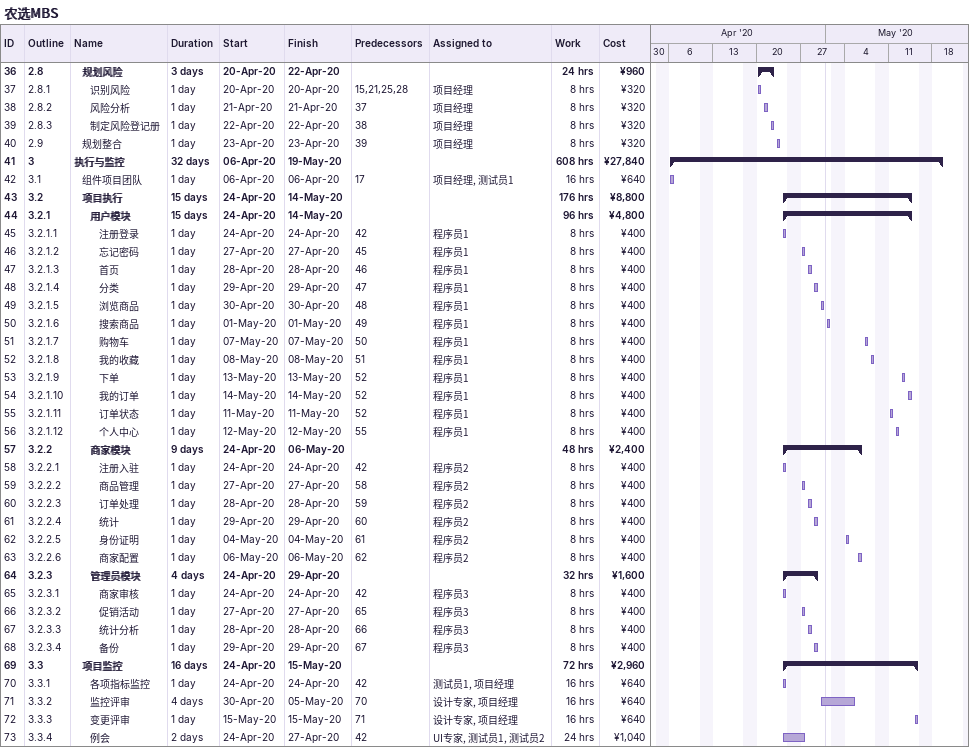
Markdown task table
农选MBS

| ID | WBS | Task | Duration | Start | Finish | Predecessors | Resources | Work (h) | Cost (¥) |
|---|---|---|---|---|---|---|---|---|---|
| 36 | 2.8 | **规划风险** | 3d | 2020-04-20 | 2020-04-22 |  |  | 24 | 960 |
| 37 | 2.8.1 | 识别风险 | 1d | 2020-04-20 | 2020-04-20 | 15, 21, 25, 28 | 项目经理 | 8 | 320 |
| 38 | 2.8.2 | 风险分析 | 1d | 2020-04-21 | 2020-04-21 | 37 | 项目经理 | 8 | 320 |
| 39 | 2.8.3 | 制定风险登记册 | 1d | 2020-04-22 | 2020-04-22 | 38 | 项目经理 | 8 | 320 |
| 40 | 2.9 | 规划整合 | 1d | 2020-04-23 | 2020-04-23 | 39 | 项目经理 | 8 | 320 |
| 41 | 3 | **执行与监控** | 32d | 2020-04-06 | 2020-05-19 |  |  | 608 | 27840 |
| 42 | 3.1 | 组件项目团队 | 1d | 2020-04-06 | 2020-04-06 | 17 | 项目经理, 测试员1 | 16 | 640 |
| 43 | 3.2 | **项目执行** | 15d | 2020-04-24 | 2020-05-14 |  |  | 176 | 8800 |
| 44 | 3.2.1 | **用户模块** | 15d | 2020-04-24 | 2020-05-14 |  |  | 96 | 4800 |
| 45 | 3.2.1.1 | 注册登录 | 1d | 2020-04-24 | 2020-04-24 | 42 | 程序员1 | 8 | 400 |
| 46 | 3.2.1.2 | 忘记密码 | 1d | 2020-04-27 | 2020-04-27 | 45 | 程序员1 | 8 | 400 |
| 47 | 3.2.1.3 | 首页 | 1d | 2020-04-28 | 2020-04-28 | 46 | 程序员1 | 8 | 400 |
| 48 | 3.2.1.4 | 分类 | 1d | 2020-04-29 | 2020-04-29 | 47 | 程序员1 | 8 | 400 |
| 49 | 3.2.1.5 | 浏览商品 | 1d | 2020-04-30 | 2020-04-30 | 48 | 程序员1 | 8 | 400 |
| 50 | 3.2.1.6 | 搜索商品 | 1d | 2020-05-01 | 2020-05-01 | 49 | 程序员1 | 8 | 400 |
| 51 | 3.2.1.7 | 购物车 | 1d | 2020-05-07 | 2020-05-07 | 50 | 程序员1 | 8 | 400 |
| 52 | 3.2.1.8 | 我的收藏 | 1d | 2020-05-08 | 2020-05-08 | 51 | 程序员1 | 8 | 400 |
| 53 | 3.2.1.9 | 下单 | 1d | 2020-05-13 | 2020-05-13 | 52 | 程序员1 | 8 | 400 |
| 54 | 3.2.1.10 | 我的订单 | 1d | 2020-05-14 | 2020-05-14 | 52 | 程序员1 | 8 | 400 |
| 55 | 3.2.1.11 | 订单状态 | 1d | 2020-05-11 | 2020-05-11 | 52 | 程序员1 | 8 | 400 |
| 56 | 3.2.1.12 | 个人中心 | 1d | 2020-05-12 | 2020-05-12 | 55 | 程序员1 | 8 | 400 |
| 57 | 3.2.2 | **商家模块** | 9d | 2020-04-24 | 2020-05-06 |  |  | 48 | 2400 |
| 58 | 3.2.2.1 | 注册入驻 | 1d | 2020-04-24 | 2020-04-24 | 42 | 程序员2 | 8 | 400 |
| 59 | 3.2.2.2 | 商品管理 | 1d | 2020-04-27 | 2020-04-27 | 58 | 程序员2 | 8 | 400 |
| 60 | 3.2.2.3 | 订单处理 | 1d | 2020-04-28 | 2020-04-28 | 59 | 程序员2 | 8 | 400 |
| 61 | 3.2.2.4 | 统计 | 1d | 2020-04-29 | 2020-04-29 | 60 | 程序员2 | 8 | 400 |
| 62 | 3.2.2.5 | 身份证明 | 1d | 2020-05-04 | 2020-05-04 | 61 | 程序员2 | 8 | 400 |
| 63 | 3.2.2.6 | 商家配置 | 1d | 2020-05-06 | 2020-05-06 | 62 | 程序员2 | 8 | 400 |
| 64 | 3.2.3 | **管理员模块** | 4d | 2020-04-24 | 2020-04-29 |  |  | 32 | 1600 |
| 65 | 3.2.3.1 | 商家审核 | 1d | 2020-04-24 | 2020-04-24 | 42 | 程序员3 | 8 | 400 |
| 66 | 3.2.3.2 | 促销活动 | 1d | 2020-04-27 | 2020-04-27 | 65 | 程序员3 | 8 | 400 |
| 67 | 3.2.3.3 | 统计分析 | 1d | 2020-04-28 | 2020-04-28 | 66 | 程序员3 | 8 | 400 |
| 68 | 3.2.3.4 | 备份 | 1d | 2020-04-29 | 2020-04-29 | 67 | 程序员3 | 8 | 400 |
| 69 | 3.3 | **项目监控** | 16d | 2020-04-24 | 2020-05-15 |  |  | 72 | 2960 |
| 70 | 3.3.1 | 各项指标监控 | 1d | 2020-04-24 | 2020-04-24 | 42 | 测试员1, 项目经理 | 16 | 640 |
| 71 | 3.3.2 | 监控评审 | 4d | 2020-04-30 | 2020-05-05 | 70 | 设计专家, 项目经理 | 16 | 640 |
| 72 | 3.3.3 | 变更评审 | 1d | 2020-05-15 | 2020-05-15 | 71 | 设计专家, 项目经理 | 16 | 640 |
| 73 | 3.3.4 | 例会 | 2d | 2020-04-24 | 2020-04-27 | 42 | UI专家, 测试员1, 测试员2 | 24 | 1040 |
